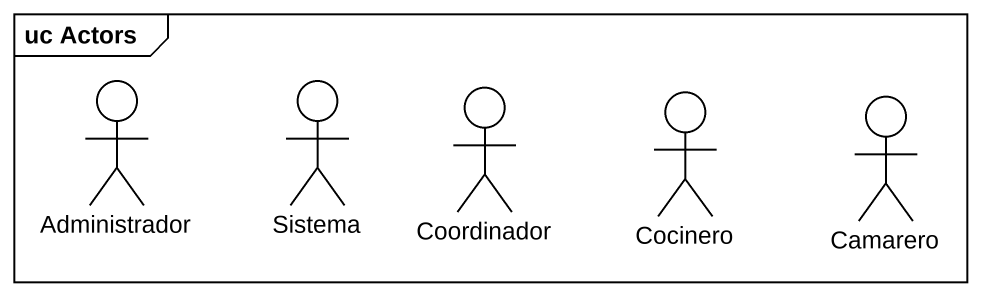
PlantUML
@startuml
mainframe uc Actors
actor Administrador
actor Sistema
actor Coordinador
actor Cocinero
actor Camarero
@enduml
